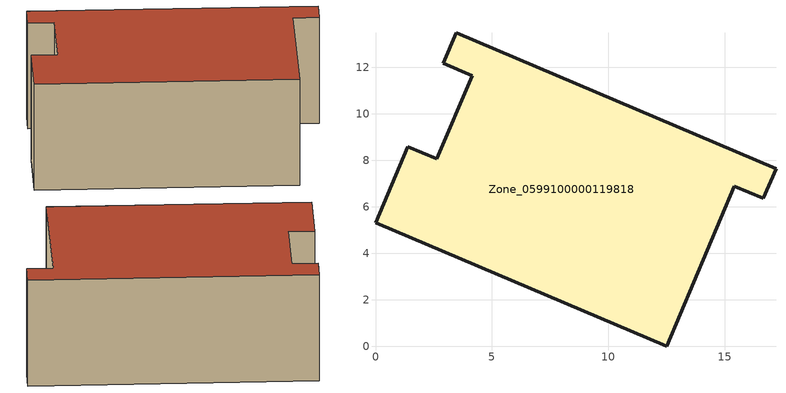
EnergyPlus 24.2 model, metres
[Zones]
Zone_0599100000119818
 floor ground (C_G): 15.41,6.88 12.51,0 0,5.32 1.39,8.59 2.63,8.06 4.15,11.64 2.91,12.17 3.47,13.49 17.21,7.64 16.66,6.36 z0
 wall outside (C_F): 4.15,11.64 2.63,8.06 1.39,8.59 0,5.32 12.51,0 15.41,6.88 16.66,6.36 17.21,7.64 3.47,13.49 2.91,12.17 4.15,11.64 z0:5.97
 roof outside (C_R): 15.41,6.88 16.66,6.36 17.21,7.64 3.47,13.49 2.91,12.17 4.15,11.64 2.63,8.06 1.39,8.59 0,5.32 12.51,0 z5.97
[BUILDING]
Pand.0599100000119818: North Axis=0; Terrain=City; Loads Convergence Tolerance Value=0.04; Temperature Convergence Tolerance Value=0.4; Solar Distribution=FullExterior; Maximum Number of Warmup Days=25; Minimum Number of Warmup Days=1
[Site:Location]
Rotterdam.The.Hague.AP_ZH_NLD Design_Conditions: Latitude=51.96; Longitude=4.45; Time Zone=1; Elevation=-4.5
[SITE:GROUNDTEMPERATURE:BUILDINGSURFACE]
18, 18, 18, 18, 18, 18, 18, 18, 18, 18, 18, 18
[MATERIAL] Thermal Absorptance=0.9; Solar Absorptance=0.7; Visible Absorptance=0.7
Name | Roughness | Thickness | Conductivity | Density | Specific Heat
G.TC.1992-2005 | MediumSmooth | 0.15 | 0.06 | 540 | 1210
F.TC.1992-2005 | Rough | 0.3 | 0.12 | 1920 | 840
R.TC.1992-2005 | MediumRough | 0.2 | 0.08 | 1500 | 1000
[CONSTRUCTION]
C_G: G.TC.1992-2005
C_F: F.TC.1992-2005
C_R: R.TC.1992-2005
[ZONE]
Zone_0599100000119818: Type=1; Multiplier=1; Ceiling Height=Autocalculate; Volume=Autocalculate; Floor Area=autocalculate; Part of Total Floor Area=Yes
[ZONEINFILTRATION:DESIGNFLOWRATE]
Infil_Zone_0599100000119818: Zone or ZoneList or Space or SpaceList=Zone_0599100000119818; Schedule=AlwaysOn; Design Flow Rate Calculation Method=Flow/Area; Flow Rate per Floor Area=0.0015; Constant Term Coefficient=1; Temperature Term Coefficient=0; Velocity Term Coefficient=0; Velocity Squared Term Coefficient=0
[HVACTEMPLATE:ZONE:IDEALLOADSAIRSYSTEM]
Zone_0599100000119818: Maximum Heating Supply Air Temperature=50; Minimum Cooling Supply Air Temperature=13; Maximum Heating Supply Air Humidity Ratio=0.0156; Minimum Cooling Supply Air Humidity Ratio=0.0077; Heating Limit=NoLimit; Cooling Limit=NoLimit; Dehumidification Control Type=ConstantSensibleHeatRatio; Cooling Sensible Heat Ratio=0.7; Dehumidification Setpoint=60; Humidification Control Type=None; Humidification Setpoint=30; Outdoor Air Method=None; Outdoor Air Flow Rate per Person=0.00944; Outdoor Air Flow Rate per Zone Floor Area=0; Outdoor Air Flow Rate per Zone=0; Demand Controlled Ventilation Type=None; Outdoor Air Economizer Type=NoEconomizer; Heat Recovery Type=None; Sensible Heat Recovery Effectiveness=0.7; Latent Heat Recovery Effectiveness=0.65
[ZONECONTROL:THERMOSTAT]
ThermostatControl_Zone_0599100000119818: Zone or ZoneList=Zone_0599100000119818; Control Type Schedule=DualSetpointControlType; Control 1=Thermostat_Zone_0599100000119818; Temperature Difference Between Cutout And Setpoint=0
[THERMOSTATSETPOINT:DUALSETPOINT]
Thermostat_Zone_0599100000119818: Heating Setpoint Temperature Schedule=HeatingSetpoint_Zone_0599100000119818; Cooling Setpoint Temperature Schedule=CoolingSetpoint_Zone_0599100000119818
[SCHEDULE:COMPACT]
HeatingSetpoint_Zone_0599100000119818: Through: 12/31, For: AllDays, Until: 24:00, 21
CoolingSetpoint_Zone_0599100000119818: Through: 12/31, For: AllDays, Until: 24:00, 24
DualSetpointControlType: Through: 12/31, For: AllDays, Until: 24:00, 4
AlwaysOn: Through: 12/31, For: AllDays, Until: 24:00, 1
